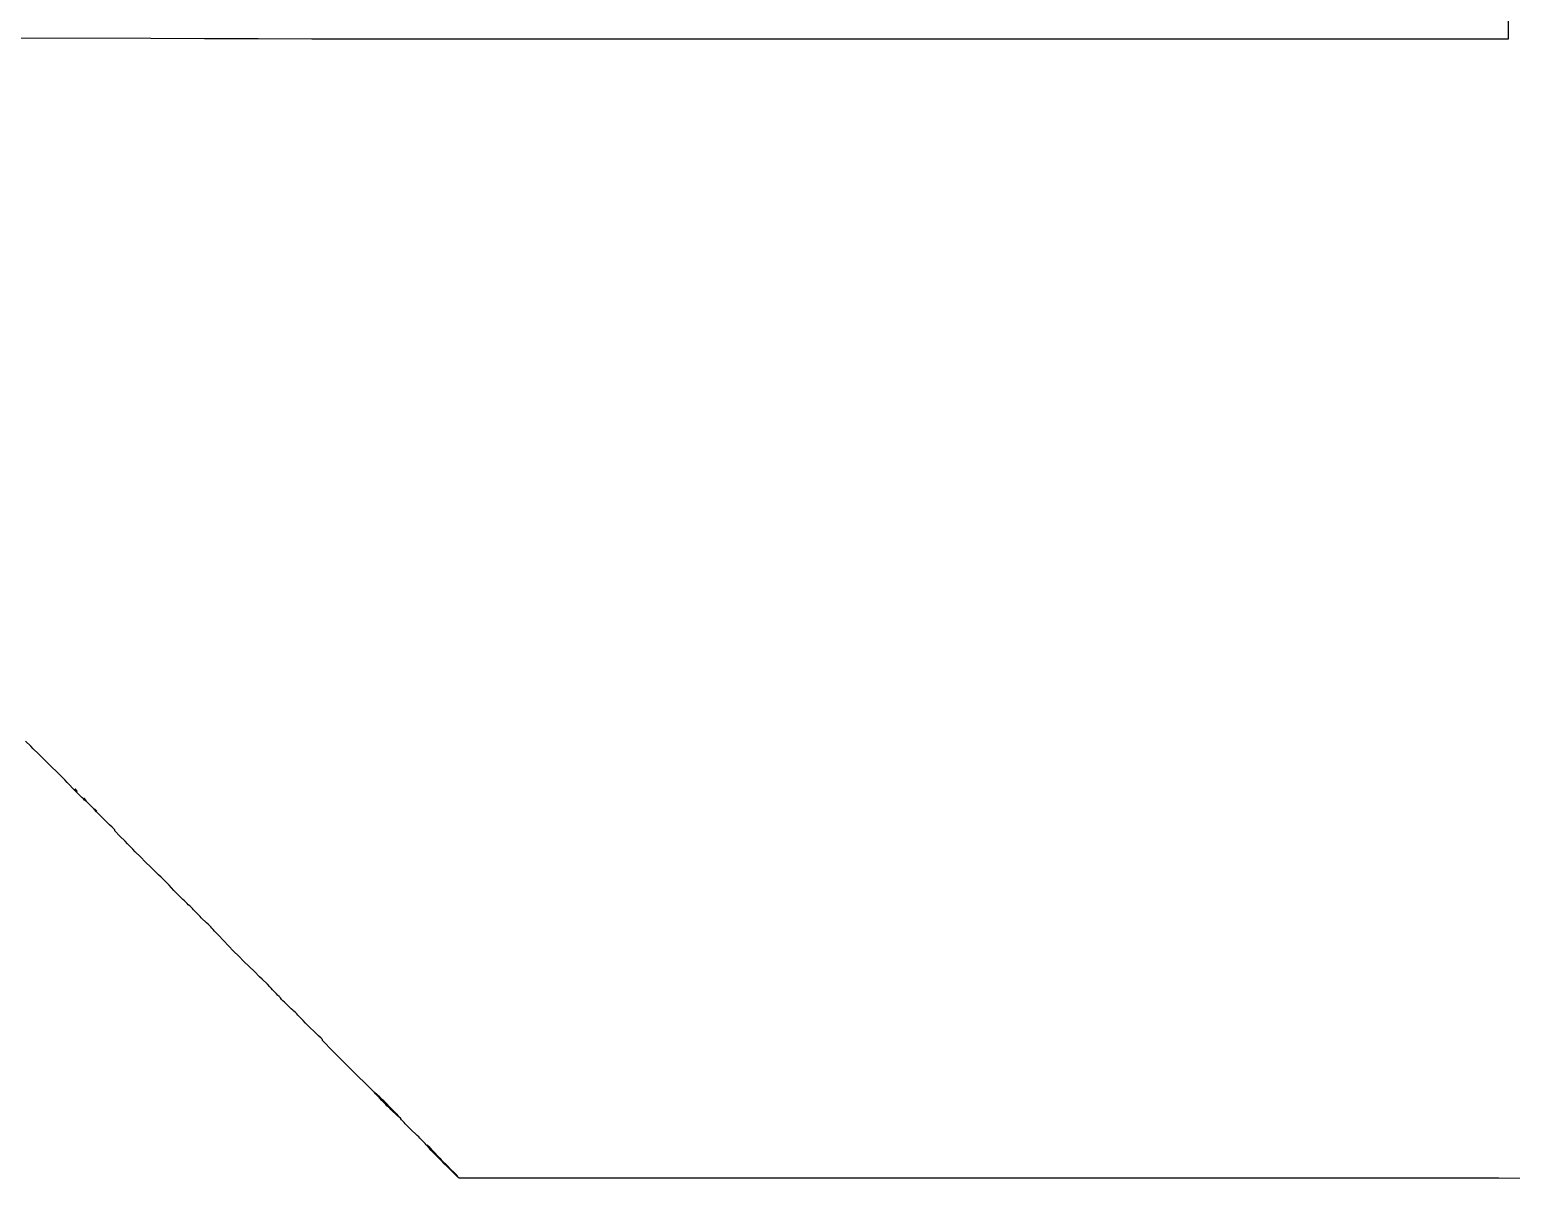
# Model space of a CAD drawing. Header units: metres. Extents: x -185 to 1201, y -340 to 309.
# Drawn here: x 888.9 to 896.98, y 58.03 to 64.29 of the extents above; entities that cross this region are included whole.
import ezdxf

# ---------------------------------------------------------------- set-up
doc = ezdxf.new("R2010")
doc.units = ezdxf.units.M

msp = doc.modelspace()

# ---------------------------------------------------------------- linework, layer by layer
for p, q in [((896.965, 64.2428), (896.965, 69.0072)), ((888.685, 64.2486), (889.563, 64.2457)), ((889.563, 64.2457), (889.856, 64.2448)), ((889.856, 64.2448), (890.148, 64.244)), ((890.148, 64.244), (890.441, 64.2434)), ((890.441, 64.2434), (890.733, 64.243)), ((890.733, 64.243), (891.025, 64.2428)), ((891.025, 64.2428), (896.965, 64.2428)), ((888.909, 60.3864), (888.881, 60.4146)), ((888.923, 60.3723), (888.909, 60.3864)), ((888.951, 60.3442), (888.923, 60.3723)), ((888.966, 60.3302), (888.951, 60.3442)), ((888.994, 60.3023), (888.966, 60.3302)), ((889.022, 60.2745), (888.994, 60.3023)), ((889.051, 60.2468), (889.022, 60.2745)), ((889.065, 60.233), (889.051, 60.2468)), ((889.079, 60.2193), (889.065, 60.233)), ((889.094, 60.2038), (889.079, 60.2193)), ((889.108, 60.1885), (889.094, 60.2038)), ((889.122, 60.1734), (889.108, 60.1885)), ((889.137, 60.1584), (889.122, 60.1734)), ((889.144, 60.1509), (889.137, 60.1584)), ((889.159, 60.1362), (889.144, 60.1509)), ((889.156, 60.1469), (889.149, 60.1531)), ((889.149, 60.1531), (889.163, 60.1396)), ((889.163, 60.1396), (889.156, 60.1469)), ((889.166, 60.1289), (889.159, 60.1362)), ((889.173, 60.1216), (889.166, 60.1289)), ((889.181, 60.1144), (889.173, 60.1216)), ((889.188, 60.1072), (889.181, 60.1144)), ((889.196, 60.1001), (889.188, 60.1072)), ((889.205, 60.0949), (889.198, 60.1024)), ((889.198, 60.1024), (889.212, 60.0873)), ((889.203, 60.093), (889.196, 60.1001)), ((889.211, 60.086), (889.203, 60.093)), ((889.212, 60.0873), (889.205, 60.0949)), ((889.218, 60.079), (889.211, 60.086)), ((889.226, 60.072), (889.218, 60.079)), ((889.24, 60.0573), (889.226, 60.072)), ((889.254, 60.0428), (889.24, 60.0573)), ((889.268, 60.0284), (889.254, 60.0428)), ((889.263, 60.0383), (889.256, 60.045)), ((889.256, 60.045), (889.27, 60.0314)), ((889.27, 60.0314), (889.263, 60.0383)), ((889.282, 60.0141), (889.268, 60.0284)), ((889.296, 60), (889.282, 60.0141)), ((889.31, 59.986), (889.296, 60)), ((889.324, 59.972), (889.31, 59.986)), ((889.338, 59.9581), (889.324, 59.972)), ((889.353, 59.9443), (889.338, 59.9581)), ((889.368, 59.9305), (889.353, 59.9443)), ((889.368, 59.9253), (889.368, 59.9305)), ((889.395, 59.8966), (889.368, 59.9253)), ((889.423, 59.868), (889.395, 59.8966)), ((889.437, 59.8537), (889.423, 59.868)), ((889.465, 59.8254), (889.437, 59.8537)), ((889.479, 59.8112), (889.465, 59.8254)), ((889.507, 59.7831), (889.479, 59.8112)), ((889.535, 59.755), (889.507, 59.7831)), ((889.563, 59.7271), (889.535, 59.755)), ((889.578, 59.7132), (889.563, 59.7271)), ((889.606, 59.6854), (889.578, 59.7132)), ((889.62, 59.6716), (889.606, 59.6854)), ((889.649, 59.644), (889.62, 59.6716)), ((889.663, 59.6291), (889.649, 59.644)), ((889.676, 59.6144), (889.663, 59.6291)), ((889.69, 59.5998), (889.676, 59.6144)), ((889.704, 59.5854), (889.69, 59.5998)), ((889.711, 59.5782), (889.704, 59.5854)), ((889.718, 59.5711), (889.711, 59.5782)), ((889.725, 59.564), (889.718, 59.5711)), ((889.739, 59.55), (889.725, 59.564)), ((889.747, 59.5431), (889.739, 59.55)), ((889.754, 59.5362), (889.747, 59.5431)), ((889.761, 59.5293), (889.754, 59.5362)), ((889.768, 59.5225), (889.761, 59.5293)), ((889.776, 59.5158), (889.768, 59.5225)), ((889.783, 59.5091), (889.776, 59.5158)), ((889.791, 59.5024), (889.783, 59.5091)), ((889.797, 59.4948), (889.791, 59.5024)), ((889.804, 59.4873), (889.797, 59.4948)), ((889.811, 59.4799), (889.804, 59.4873)), ((889.818, 59.4726), (889.811, 59.4799)), ((889.825, 59.4653), (889.818, 59.4726)), ((889.832, 59.4582), (889.825, 59.4653)), ((889.839, 59.451), (889.832, 59.4582)), ((889.868, 59.4227), (889.839, 59.451)), ((889.876, 59.4155), (889.868, 59.4227)), ((889.883, 59.4083), (889.876, 59.4155)), ((889.89, 59.4011), (889.883, 59.4083)), ((889.897, 59.3938), (889.89, 59.4011)), ((889.904, 59.3864), (889.897, 59.3938)), ((889.911, 59.3789), (889.904, 59.3864)), ((889.918, 59.3713), (889.911, 59.3789)), ((889.925, 59.3636), (889.918, 59.3713)), ((889.932, 59.3557), (889.925, 59.3636)), ((889.959, 59.327), (889.932, 59.3557)), ((889.987, 59.2984), (889.959, 59.327)), ((890.015, 59.2699), (889.987, 59.2984)), ((890.043, 59.2416), (890.015, 59.2699)), ((890.071, 59.2134), (890.043, 59.2416)), ((890.099, 59.1854), (890.071, 59.2134)), ((890.128, 59.1575), (890.099, 59.1854)), ((890.156, 59.1297), (890.128, 59.1575)), ((890.17, 59.1158), (890.156, 59.1297)), ((890.199, 59.0882), (890.17, 59.1158)), ((890.213, 59.0744), (890.199, 59.0882)), ((890.22, 59.0667), (890.213, 59.0744)), ((890.227, 59.0591), (890.22, 59.0667)), ((890.234, 59.0514), (890.227, 59.0591)), ((890.241, 59.0438), (890.234, 59.0514)), ((890.248, 59.0362), (890.241, 59.0438)), ((890.255, 59.0287), (890.248, 59.0362)), ((890.263, 59.0212), (890.255, 59.0287)), ((890.27, 59.0137), (890.263, 59.0212)), ((890.277, 59.0062), (890.27, 59.0137)), ((890.284, 58.9988), (890.277, 59.0062)), ((890.292, 58.9915), (890.284, 58.9988)), ((890.307, 58.9768), (890.292, 58.9915)), ((890.322, 58.9624), (890.307, 58.9768)), ((890.329, 58.9552), (890.322, 58.9624)), ((890.337, 58.9482), (890.329, 58.9552)), ((890.344, 58.9411), (890.337, 58.9482)), ((890.352, 58.9341), (890.344, 58.9411)), ((890.36, 58.9272), (890.352, 58.9341)), ((890.366, 58.9198), (890.36, 58.9272)), ((890.373, 58.9124), (890.366, 58.9198)), ((890.38, 58.9052), (890.373, 58.9124)), ((890.387, 58.8979), (890.38, 58.9052)), ((890.394, 58.8907), (890.387, 58.8979)), ((890.407, 58.8765), (890.394, 58.8907)), ((890.421, 58.8624), (890.407, 58.8765)), ((890.428, 58.8554), (890.421, 58.8624)), ((890.435, 58.8485), (890.428, 58.8554)), ((890.45, 58.8348), (890.435, 58.8485)), ((890.464, 58.8212), (890.45, 58.8348)), ((890.478, 58.8078), (890.464, 58.8212)), ((890.492, 58.7945), (890.478, 58.8078)), ((890.499, 58.7879), (890.492, 58.7945)), ((890.499, 58.7823), (890.499, 58.7879)), ((890.514, 58.7677), (890.499, 58.7823)), ((890.542, 58.7387), (890.514, 58.7677)), ((890.57, 58.7099), (890.542, 58.7387)), ((890.598, 58.6813), (890.57, 58.7099)), ((890.626, 58.6529), (890.598, 58.6813)), ((890.655, 58.6246), (890.626, 58.6529)), ((890.683, 58.5965), (890.655, 58.6246)), ((890.697, 58.5825), (890.683, 58.5965)), ((890.726, 58.5546), (890.697, 58.5825)), ((890.754, 58.5268), (890.726, 58.5546)), ((890.783, 58.4991), (890.754, 58.5268)), ((890.789, 58.4917), (890.783, 58.4991)), ((890.783, 58.4991), (890.79, 58.4923)), ((890.797, 58.4859), (890.783, 58.4991)), ((890.796, 58.4843), (890.789, 58.4917)), ((890.79, 58.4923), (890.812, 58.4717)), ((890.812, 58.4726), (890.797, 58.4859)), ((890.803, 58.477), (890.796, 58.4843)), ((890.81, 58.4697), (890.803, 58.477)), ((890.823, 58.4551), (890.81, 58.4697)), ((890.819, 58.4658), (890.812, 58.4726)), ((890.812, 58.4717), (890.827, 58.4579)), ((890.827, 58.459), (890.819, 58.4658)), ((890.83, 58.4479), (890.823, 58.4551)), ((890.834, 58.4522), (890.827, 58.459)), ((890.827, 58.4579), (890.841, 58.444)), ((890.844, 58.4336), (890.83, 58.4479)), ((890.841, 58.4453), (890.834, 58.4522)), ((890.848, 58.4384), (890.841, 58.4453)), ((890.841, 58.444), (890.848, 58.437)), ((890.851, 58.4265), (890.844, 58.4336)), ((890.862, 58.4243), (890.848, 58.4384)), ((890.848, 58.437), (890.862, 58.4229)), ((890.866, 58.4124), (890.851, 58.4265)), ((890.869, 58.4172), (890.862, 58.4243)), ((890.862, 58.4229), (890.869, 58.4159)), ((890.873, 58.4054), (890.866, 58.4124)), ((890.876, 58.4101), (890.869, 58.4172)), ((890.869, 58.4159), (890.876, 58.4088)), ((890.88, 58.3985), (890.873, 58.4054)), ((890.883, 58.4028), (890.876, 58.4101)), ((890.876, 58.4088), (890.89, 58.3945)), ((890.887, 58.3916), (890.88, 58.3985)), ((890.89, 58.3955), (890.883, 58.4028)), ((890.895, 58.3848), (890.887, 58.3916)), ((890.897, 58.3882), (890.89, 58.3955)), ((890.89, 58.3945), (890.897, 58.3873)), ((890.902, 58.378), (890.895, 58.3848)), ((890.904, 58.3807), (890.897, 58.3882)), ((890.897, 58.3873), (890.904, 58.38)), ((890.909, 58.3713), (890.902, 58.378)), ((890.911, 58.3732), (890.904, 58.3807)), ((890.904, 58.38), (890.911, 58.3727)), ((890.917, 58.3646), (890.909, 58.3713)), ((890.918, 58.3657), (890.911, 58.3732)), ((890.911, 58.3727), (890.918, 58.3654)), ((890.924, 58.358), (890.917, 58.3646)), ((890.924, 58.358), (890.918, 58.3657)), ((890.918, 58.3654), (890.924, 58.358)), ((890.931, 58.3503), (890.924, 58.358)), ((890.937, 58.3428), (890.931, 58.3503)), ((890.944, 58.3353), (890.937, 58.3428)), ((890.951, 58.3279), (890.944, 58.3353)), ((890.958, 58.3207), (890.951, 58.3279)), ((890.965, 58.3135), (890.958, 58.3207)), ((890.972, 58.3064), (890.965, 58.3135)), ((890.987, 58.2922), (890.972, 58.3064)), ((891.009, 58.2711), (890.987, 58.2922)), ((891.016, 58.264), (891.009, 58.2711)), ((891.024, 58.2569), (891.016, 58.264)), ((891.031, 58.2497), (891.024, 58.2569)), ((891.038, 58.2425), (891.031, 58.2497)), ((891.045, 58.2352), (891.038, 58.2425)), ((891.052, 58.2278), (891.045, 58.2352)), ((891.059, 58.2203), (891.052, 58.2278)), ((891.065, 58.2127), (891.059, 58.2203)), ((891.083, 58.194), (891.065, 58.2127)), ((891.079, 58.2036), (891.071, 58.2127)), ((891.071, 58.2127), (891.079, 58.2033)), ((891.088, 58.1945), (891.079, 58.2036)), ((891.079, 58.2033), (891.088, 58.1941)), ((891.091, 58.1846), (891.083, 58.194)), ((891.096, 58.1855), (891.088, 58.1945)), ((891.088, 58.1941), (891.096, 58.1849)), ((891.1, 58.1754), (891.091, 58.1846)), ((891.104, 58.1765), (891.096, 58.1855)), ((891.096, 58.1849), (891.104, 58.1758)), ((891.109, 58.1661), (891.1, 58.1754)), ((891.113, 58.1675), (891.104, 58.1765)), ((891.104, 58.1758), (891.113, 58.1667)), ((891.118, 58.1569), (891.109, 58.1661)), ((891.121, 58.1586), (891.113, 58.1675)), ((891.113, 58.1667), (891.121, 58.1577)), ((891.135, 58.1385), (891.118, 58.1569)), ((891.13, 58.1496), (891.121, 58.1586)), ((891.121, 58.1577), (891.13, 58.1488)), ((891.139, 58.1408), (891.13, 58.1496)), ((891.13, 58.1488), (891.139, 58.1399)), ((891.144, 58.1293), (891.135, 58.1385)), ((891.147, 58.1319), (891.139, 58.1408)), ((891.139, 58.1399), (891.147, 58.1311)), ((891.162, 58.1111), (891.144, 58.1293)), ((891.156, 58.1231), (891.147, 58.1319)), ((891.147, 58.1311), (891.156, 58.1224)), ((891.174, 58.1055), (891.156, 58.1231)), ((891.156, 58.1224), (891.174, 58.1049)), ((891.181, 58.0931), (891.162, 58.1111)), ((891.183, 58.0967), (891.174, 58.1055)), ((891.174, 58.1049), (891.191, 58.0876)), ((891.19, 58.0841), (891.181, 58.0931)), ((891.2, 58.0793), (891.183, 58.0967)), ((891.208, 58.0661), (891.19, 58.0841)), ((891.191, 58.0876), (891.2, 58.0791)), ((891.218, 58.062), (891.2, 58.0793)), ((891.2, 58.0791), (891.218, 58.0619)), ((891.217, 58.0572), (891.208, 58.0661)), ((891.236, 58.0395), (891.217, 58.0572)), ((891.236, 58.0448), (891.218, 58.062)), ((891.218, 58.0619), (891.236, 58.0448)), ((891.245, 58.0306), (891.236, 58.0395)), ((891.76, 58.0313), (891.245, 58.0306)), ((892.275, 58.0318), (891.76, 58.0313)), ((892.79, 58.0321), (892.275, 58.0318)), ((893.305, 58.0322), (892.79, 58.0321)), ((893.82, 58.0321), (893.305, 58.0322)), ((894.336, 58.0319), (893.82, 58.0321)), ((894.851, 58.0317), (894.336, 58.0319)), ((896.397, 58.0308), (894.851, 58.0317)), ((896.913, 58.0306), (896.397, 58.0308)), ((897.428, 58.0304), (896.913, 58.0306))]:
    msp.add_line(p, q)

doc.saveas('drawing.dxf')
